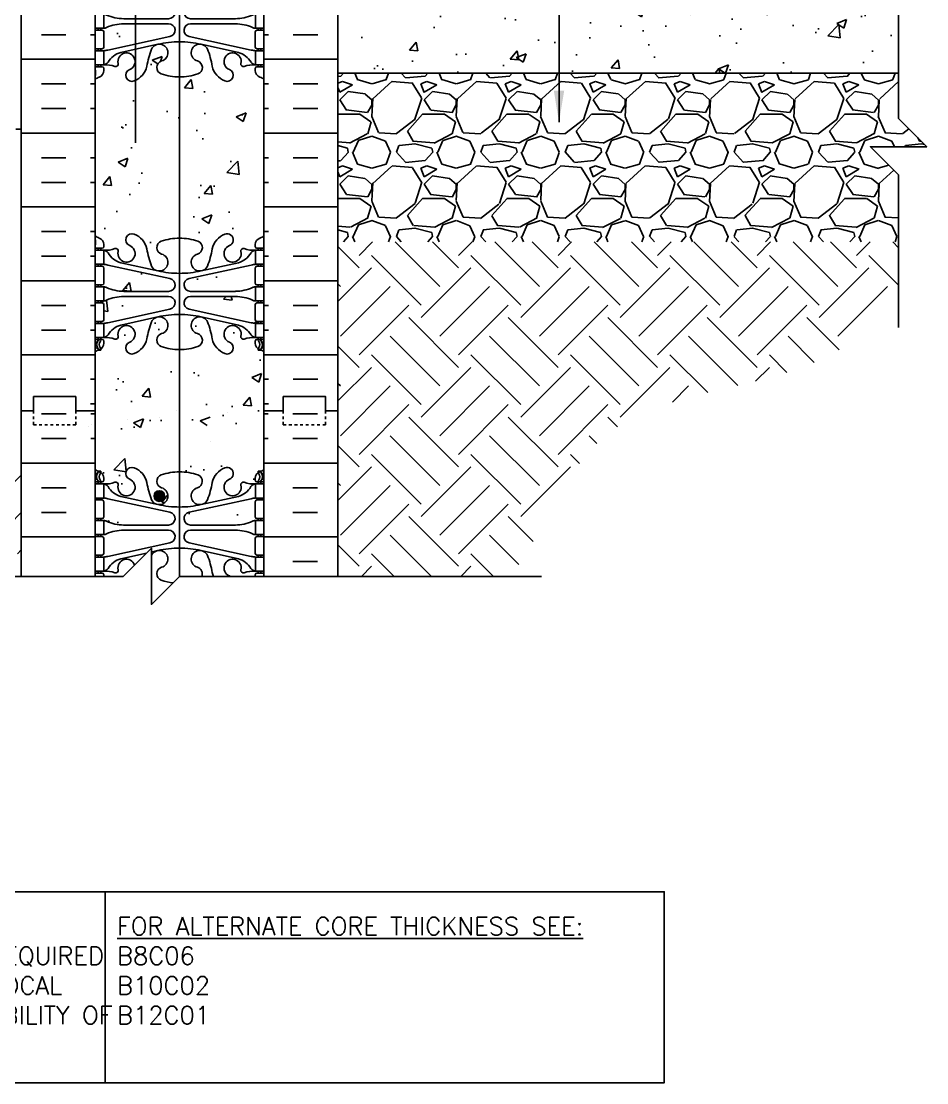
# Model space of a CAD drawing. Header units: inches. Extents: x 103.6 to 155.7, y 105 to 174.9.
# Drawn here: x 123.55 to 155.73, y 105.02 to 142.76 of the extents above; entities that cross this region are included whole.
import ezdxf

# ---------------------------------------------------------------- set-up
doc = ezdxf.new("R2010")
doc.units = ezdxf.units.IN
doc.header["$LTSCALE"] = 0.5
doc.header["$MEASUREMENT"] = 0
doc.linetypes.add('DASHED2', pattern=[0.375, 0.25, -0.125])
for name, color, linetype in [('HATCH', 12, 'Continuous'), ('line25', 2, 'Continuous'), ('LINE3', 3, 'Continuous'), ('LINE50', 5, 'Continuous'), ('LINE9', 9, 'Continuous'), ('TBK_LINE65', 3, 'Continuous'), ('TEXT', 4, 'Continuous'), ('Web_Edge', 9, 'Continuous')]:
    doc.layers.add(name, color=color, linetype=linetype)
doc.styles.add('DIM', font='romans.shx', dxfattribs={"width": 0.7})
doc.styles.get("Standard").update_dxf_attribs({"font": 'romans.shx', "height": 0.75})
doc.dimstyles.new('ext_12', dxfattribs={"dimscale": 12, "dimtxt": 0.09375, "dimasz": 0.09375, "dimexe": 0.09375, "dimexo": 0.0625, "dimgap": 0.0625, "dimtad": 1, "dimdec": 1, "dimzin": 3, "dimdsep": 46, "dimlunit": 4, "dimtxsty": 'DIM', "dimcen": 0.09, "dimdle": 0.09375, "dimclrt": 4, "dimadec": 0, "dimazin": 0, "dimtfac": 1, "dimtdec": 1, "dimtmove": 2, "dimatfit": 3, "dimfxl": 0, "dimfrac": 2, "dimtolj": 1, "dimtzin": 0, "dimarcsym": 0})

# ---------------------------------------------------------------- blocks, each defined once
blk = doc.blocks.new('6 web')
at = {"layer": 'Web_Edge'}
for p, q in [((-2.89, 6.845), (-2.8, 6.845)), ((-2.8, 6.845), (-2.8, 6.803)), ((2.89, 6.845), (2.8, 6.845)), ((2.8, 6.845), (2.8, 6.803)), ((-3, 6.566), (-2.958, 6.566)), ((-3, 6.466), (-2.752, 6.466)), ((-2.89, 6.466), (-2.89, 6.396)), ((-2.8, 6.466), (-2.8, 6.396)), ((-2.69, 6.596), (-2.69, 6.529)), ((2.69, 6.596), (2.69, 6.529)), ((3, 6.466), (2.752, 6.466)), ((2.8, 6.466), (2.8, 6.396)), ((2.89, 6.466), (2.89, 6.396)), ((3, 6.566), (2.958, 6.566)), ((-3, 5.826), (-2.752, 5.826)), ((-2.89, 5.896), (-2.89, 5.826)), ((-2.8, 5.896), (-2.8, 5.826)), ((-2.69, 5.764), (-2.69, 5.229)), ((-2.551, 5.872), (-0.34, 5.391)), ((-2.09, 5.955), (-0.768, 5.665)), ((2.551, 5.872), (0.34, 5.391)), ((2.09, 5.955), (0.768, 5.665)), ((2.69, 5.764), (2.69, 5.229)), ((3, 5.826), (2.752, 5.826)), ((2.8, 5.896), (2.8, 5.826)), ((2.89, 5.896), (2.89, 5.826)), ((-3, 5.166), (-2.752, 5.166)), ((-2.89, 5.166), (-2.89, 5.096)), ((-2.8, 5.166), (-2.8, 5.096)), ((-1.985, 4.936), (-0.389, 4.936)), ((1.985, 4.936), (0.389, 4.936)), ((3, 5.166), (2.752, 5.166)), ((2.8, 5.166), (2.8, 5.096)), ((2.89, 5.166), (2.89, 5.096)), ((-2.89, 4.596), (-2.89, 4.526)), ((-2.8, 4.596), (-2.8, 4.526)), ((-1.985, 4.756), (-0.389, 4.756)), ((1.985, 4.756), (0.389, 4.756)), ((2.8, 4.596), (2.8, 4.526)), ((2.89, 4.596), (2.89, 4.526)), ((-3, 4.526), (-2.752, 4.526)), ((-2.69, 4.464), (-2.69, 3.929)), ((-2.551, 3.82), (-0.34, 4.302)), ((2.551, 3.82), (0.34, 4.302)), ((2.69, 4.464), (2.69, 3.929)), ((3, 4.526), (2.752, 4.526)), ((-3, 3.866), (-2.752, 3.866)), ((-2.89, 3.866), (-2.89, 3.796)), ((-2.8, 3.866), (-2.8, 3.796)), ((-2.09, 3.737), (-0.768, 4.028)), ((2.09, 3.737), (0.768, 4.028)), ((3, 3.866), (2.752, 3.866)), ((2.8, 3.866), (2.8, 3.796)), ((2.89, 3.866), (2.89, 3.796)), ((-3, 3.226), (-2.752, 3.226)), ((-2.99, 3.106), (-2.99, 2.92)), ((-2.89, 3.296), (-2.89, 3.226)), ((-2.8, 3.296), (-2.8, 3.226)), ((-2.69, 3.096), (-2.69, 3.164)), ((2.69, 3.096), (2.69, 3.164)), ((3, 3.226), (2.752, 3.226)), ((2.8, 3.296), (2.8, 3.226)), ((2.89, 3.296), (2.89, 3.226)), ((2.99, 3.106), (2.99, 2.92)), ((-2.99, -3.106), (-2.99, -2.92)), ((2.99, -3.106), (2.99, -2.92)), ((-3, -3.226), (-2.752, -3.226)), ((-2.89, -3.296), (-2.89, -3.226)), ((-2.8, -3.296), (-2.8, -3.226)), ((-2.69, -3.096), (-2.69, -3.164)), ((2.69, -3.096), (2.69, -3.164)), ((3, -3.226), (2.752, -3.226)), ((2.8, -3.296), (2.8, -3.226)), ((2.89, -3.296), (2.89, -3.226)), ((-2.09, -3.737), (-0.768, -4.028)), ((2.09, -3.737), (0.768, -4.028)), ((-3, -3.866), (-2.752, -3.866)), ((-2.89, -3.866), (-2.89, -3.796)), ((-2.8, -3.866), (-2.8, -3.796)), ((-2.69, -4.464), (-2.69, -3.929)), ((-2.551, -3.82), (-0.34, -4.302)), ((2.551, -3.82), (0.34, -4.302)), ((2.69, -4.464), (2.69, -3.929)), ((3, -3.866), (2.752, -3.866)), ((2.8, -3.866), (2.8, -3.796)), ((2.89, -3.866), (2.89, -3.796)), ((-3, -4.526), (-2.752, -4.526)), ((-2.89, -4.596), (-2.89, -4.526)), ((-2.8, -4.596), (-2.8, -4.526)), ((3, -4.526), (2.752, -4.526)), ((2.8, -4.596), (2.8, -4.526)), ((2.89, -4.596), (2.89, -4.526)), ((-1.985, -4.756), (-0.389, -4.756)), ((1.985, -4.756), (0.389, -4.756)), ((-3, -5.166), (-2.752, -5.166)), ((-2.89, -5.166), (-2.89, -5.096)), ((-2.8, -5.166), (-2.8, -5.096)), ((-2.69, -5.764), (-2.69, -5.229)), ((-1.985, -4.936), (-0.389, -4.936)), ((1.985, -4.936), (0.389, -4.936)), ((2.69, -5.764), (2.69, -5.229)), ((3, -5.166), (2.752, -5.166)), ((2.8, -5.166), (2.8, -5.096)), ((2.89, -5.166), (2.89, -5.096)), ((-2.551, -5.872), (-0.34, -5.391)), ((2.551, -5.872), (0.34, -5.391)), ((-3, -5.826), (-2.752, -5.826)), ((-2.89, -5.896), (-2.89, -5.826)), ((-2.8, -5.896), (-2.8, -5.826)), ((-2.09, -5.955), (-0.768, -5.665)), ((2.09, -5.955), (0.768, -5.665)), ((3, -5.826), (2.752, -5.826)), ((2.8, -5.896), (2.8, -5.826)), ((2.89, -5.896), (2.89, -5.826)), ((-2.89, -6.466), (-2.89, -6.396)), ((-2.8, -6.466), (-2.8, -6.396)), ((2.8, -6.466), (2.8, -6.396)), ((2.89, -6.466), (2.89, -6.396)), ((-3, -6.466), (-2.752, -6.466)), ((-3, -6.566), (-2.958, -6.566)), ((-2.69, -6.596), (-2.69, -6.529)), ((2.69, -6.596), (2.69, -6.529)), ((3, -6.466), (2.752, -6.466)), ((3, -6.566), (2.958, -6.566)), ((-2.89, -6.845), (-2.8, -6.845)), ((-2.8, -6.845), (-2.8, -6.803)), ((2.8, -6.845), (2.8, -6.803)), ((2.89, -6.845), (2.8, -6.845))]:
    blk.add_line(p, q, dxfattribs=at)
for points in [[(-2.995, 5.896), (-2.695, 5.896), (-2.695, 6.396), (-2.995, 6.396)], [(2.995, 5.896), (2.695, 5.896), (2.695, 6.396), (2.995, 6.396)], [(-2.995, 4.596), (-2.695, 4.596), (-2.695, 5.096), (-2.995, 5.096)], [(2.995, 4.596), (2.695, 4.596), (2.695, 5.096), (2.995, 5.096)], [(-2.995, 3.296), (-2.695, 3.296), (-2.695, 3.796), (-2.995, 3.796)], [(2.995, 3.296), (2.695, 3.296), (2.695, 3.796), (2.995, 3.796)], [(-2.995, -3.296), (-2.695, -3.296), (-2.695, -3.796), (-2.995, -3.796)], [(2.995, -3.296), (2.695, -3.296), (2.695, -3.796), (2.995, -3.796)], [(-2.995, -4.596), (-2.695, -4.596), (-2.695, -5.096), (-2.995, -5.096)], [(2.995, -4.596), (2.695, -4.596), (2.695, -5.096), (2.995, -5.096)], [(-2.995, -5.896), (-2.695, -5.896), (-2.695, -6.396), (-2.995, -6.396)], [(2.995, -5.896), (2.695, -5.896), (2.695, -6.396), (2.995, -6.396)]]:
    blk.add_lwpolyline(points, close=True, dxfattribs=at)
for centre, radius, start, end in [((-2.69, 7.303), 0.5, 231.6833, 250.5288), ((-2.696, 6.651), 0.25, 140.1145, 222.4609), ((-2.854, 6.782), 0.045, 319.1879, 141.448), ((-2.94, 6.596), 0.25, 0, 70.5288), ((-1.69, 6.766), 0.22, 68.1963, 248.1963), ((-1.885, 6.278), 0.745, 13.2652, 68.1963), ((0, 4.825), 2, 90, 108.923), ((0, 4.825), 2, 71.077, 90), ((1.885, 6.278), 0.745, 111.8037, 166.7348), ((1.69, 6.766), 0.22, 291.8037, 111.8037), ((2.94, 6.596), 0.25, 109.4712, 180), ((2.854, 6.782), 0.045, 38.552, 220.8121), ((2.69, 7.303), 0.5, 289.4712, 308.3167), ((2.696, 6.651), 0.25, 317.5391, 39.8855), ((-2.69, 7.303), 0.6, 238.8907, 245.0748), ((-2.958, 6.586), 0.02, 270, 14.1541), ((-2.951, 6.741), 0.02, 340.7916, 65.0748), ((-2.848, 6.512), 0.045, 222.4609, 42.4609), ((-2.696, 6.651), 0.16, 140.0001, 222.4609), ((-2.752, 6.529), 0.0625, 270, 0), ((-2.639, 7.395), 1, 266.7879, 289.9067), ((-2.269, 6.369), 0.09, 346.6795, 108.8651), ((-1.885, 6.278), 0.305, 166.6795, 68.1963), ((1.803, 6.92), 3, 189.0273, 201.1984), ((-0.571, 6.49), 0.24, 108.923, 254.2747), ((0.571, 6.49), 0.24, 285.7253, 71.077), ((-1.803, 6.92), 3, 338.8016, 350.9727), ((1.885, 6.278), 0.305, 111.8037, 13.3205), ((2.269, 6.369), 0.09, 71.1349, 193.3205), ((2.639, 7.395), 1, 250.0933, 273.2121), ((2.752, 6.529), 0.0625, 180, 270), ((2.848, 6.512), 0.045, 137.5391, 317.5391), ((2.696, 6.651), 0.16, 317.5391, 39.9999), ((2.951, 6.741), 0.02, 114.9252, 199.2084), ((2.958, 6.586), 0.02, 165.8459, 270), ((2.69, 7.303), 0.6, 294.9252, 301.1093), ((-2.738, 6.15), 0.25, 37.2777, 80.0823), ((-1.891, 6.678), 0.75, 210.155, 254.5838), ((-0.718, 5.966), 0.305, 205.3782, 74.2747), ((0.718, 5.966), 0.305, 105.7253, 334.6218), ((1.891, 6.678), 0.75, 285.4162, 329.845), ((2.738, 6.15), 0.25, 99.9177, 142.7223), ((-2.752, 5.764), 0.0625, 0, 90), ((-2.786, 4.9), 1, 76.4291, 84.7991), ((0, 8.932), 3.356, 256.7692, 270), ((0, 8.932), 3.356, 270, 283.2308), ((2.786, 4.9), 1, 95.2009, 103.5709), ((2.752, 5.764), 0.0625, 90, 180), ((-0.389, 5.166), 0.23, 270, 77.6055), ((0.389, 5.166), 0.23, 102.3945, 270), ((-2.752, 5.229), 0.0625, 270, 0), ((-2.699, 4.877), 0.219, 60.4937, 88.92), ((-1.955, 6.536), 1.6, 246.5673, 268.9203), ((1.955, 6.536), 1.6, 271.0797, 293.4327), ((2.699, 4.877), 0.219, 91.08, 119.5063), ((2.752, 5.229), 0.0625, 180, 270), ((-2.699, 4.815), 0.219, 271.08, 299.5063), ((-2.699, 4.815), 0.219, 271.08, 299.5063), ((-1.955, 3.156), 1.6, 91.0797, 113.4327), ((-1.955, 3.156), 1.6, 91.0797, 113.4327), ((-0.389, 4.526), 0.23, 282.3945, 90), ((0.389, 4.526), 0.23, 90, 257.6055), ((1.955, 3.156), 1.6, 66.5673, 88.9203), ((1.955, 3.156), 1.6, 66.5673, 88.9203), ((2.699, 4.815), 0.219, 240.4937, 268.92), ((2.699, 4.815), 0.219, 240.4937, 268.92), ((-2.752, 4.464), 0.0625, 0, 90), ((2.752, 4.464), 0.0625, 90, 180), ((-2.752, 3.929), 0.0625, 270, 0), ((-2.786, 4.792), 1, 275.2009, 283.5709), ((1.803, 2.773), 3, 158.8016, 170.9727), ((-0.718, 3.727), 0.305, 285.7253, 154.6218), ((0, 0.761), 3.356, 90, 103.2308), ((0, 0.761), 3.356, 76.7692, 90), ((0.718, 3.727), 0.305, 25.3782, 254.2747), ((-1.803, 2.773), 3, 9.0273, 21.1984), ((2.786, 4.792), 1, 256.4291, 264.7991), ((2.752, 3.929), 0.0625, 180, 270), ((-1.891, 3.014), 0.75, 105.4162, 149.845), ((-1.885, 3.414), 0.305, 291.8037, 193.3205), ((-0.571, 3.202), 0.24, 105.7253, 251.077), ((0.571, 3.202), 0.24, 288.923, 74.2747), ((1.885, 3.414), 0.305, 346.6795, 248.1963), ((1.891, 3.014), 0.75, 30.155, 74.5838), ((-3.01, 3.106), 0.02, 0, 60.012), ((-2.94, 3.096), 0.25, 289.4712, 360), ((-2.752, 3.164), 0.0625, 360, 90), ((-2.738, 3.542), 0.25, 279.9177, 322.7223), ((-2.639, 2.298), 1, 70.0933, 93.2121), ((-2.269, 3.323), 0.09, 251.1349, 13.3205), ((-1.69, 2.927), 0.22, 111.8037, 291.8037), ((-1.885, 3.414), 0.745, 291.8037, 346.7348), ((1.885, 3.414), 0.745, 193.2652, 248.1963), ((1.69, 2.927), 0.22, 248.1963, 68.1963), ((2.269, 3.323), 0.09, 166.6795, 288.8651), ((2.639, 2.298), 1, 86.7879, 109.9067), ((2.738, 3.542), 0.25, 217.2777, 260.0823), ((2.752, 3.164), 0.0625, 90, 180), ((2.94, 3.096), 0.25, 180, 250.5288), ((3.01, 3.106), 0.02, 119.988, 180), ((-3.01, 2.92), 0.02, 301.073, 0), ((-2.69, 2.389), 0.6, 121.073, 121.1093), ((-2.69, 2.389), 0.5, 109.4712, 128.3167), ((0, 4.867), 2, 251.077, 270), ((0, 4.867), 2, 270, 288.923), ((2.69, 2.389), 0.5, 51.6833, 70.5288), ((3.01, 2.92), 0.02, 180, 238.927), ((2.69, 2.389), 0.6, 58.8907, 58.927), ((-2.69, -2.389), 0.5, 231.6833, 250.5288), ((-2.69, -2.389), 0.6, 238.8907, 238.927), ((-3.01, -2.92), 0.02, 360, 58.927), ((-2.94, -3.096), 0.25, 0, 70.5288), ((-1.69, -2.927), 0.22, 68.1963, 248.1963), ((-1.885, -3.414), 0.745, 13.2652, 68.1963), ((-0.571, -3.202), 0.24, 108.923, 254.2747), ((0, -4.867), 2, 90, 108.923), ((0, -4.867), 2, 71.077, 90), ((0.571, -3.202), 0.24, 285.7253, 71.077), ((1.885, -3.414), 0.745, 111.8037, 166.7348), ((1.69, -2.927), 0.22, 291.8037, 111.8037), ((2.94, -3.096), 0.25, 109.4712, 180), ((2.69, -2.389), 0.5, 289.4712, 308.3167), ((3.01, -2.92), 0.02, 121.073, 180), ((2.69, -2.389), 0.6, 301.073, 301.1093), ((-3.01, -3.106), 0.02, 299.988, 360), ((-2.752, -3.164), 0.0625, 270, 0), ((-2.639, -2.298), 1, 266.7879, 289.9067), ((-2.738, -3.542), 0.25, 37.2777, 80.0823), ((-1.891, -3.014), 0.75, 210.155, 254.5838), ((-2.269, -3.323), 0.09, 346.6795, 108.8651), ((-1.885, -3.414), 0.305, 166.6795, 68.1963), ((1.803, -2.773), 3, 189.0273, 201.1984), ((-1.803, -2.773), 3, 338.8016, 350.9727), ((1.885, -3.414), 0.305, 111.8037, 13.3205), ((1.891, -3.014), 0.75, 285.4162, 329.845), ((2.269, -3.323), 0.09, 71.1349, 193.3205), ((2.639, -2.298), 1, 250.0933, 273.2121), ((2.738, -3.542), 0.25, 99.9177, 142.7223), ((2.752, -3.164), 0.0625, 180, 270), ((3.01, -3.106), 0.02, 180, 240.012), ((-0.718, -3.727), 0.305, 205.3782, 74.2747), ((0.718, -3.727), 0.305, 105.7253, 334.6218), ((-2.752, -3.929), 0.0625, 0, 90), ((-2.786, -4.792), 1, 76.4291, 84.7991), ((0, -0.761), 3.356, 256.7692, 270), ((0, -0.761), 3.356, 270, 283.2308), ((2.786, -4.792), 1, 95.2009, 103.5709), ((2.752, -3.929), 0.0625, 90, 180), ((-2.752, -4.464), 0.0625, 270, 0), ((-0.389, -4.526), 0.23, 270, 77.6055), ((0.389, -4.526), 0.23, 102.3945, 270), ((2.752, -4.464), 0.0625, 180, 270), ((-2.699, -4.815), 0.219, 60.4937, 88.92), ((-2.699, -4.815), 0.219, 60.4937, 88.92), ((-1.955, -3.156), 1.6, 246.5673, 268.9203), ((-1.955, -3.156), 1.6, 246.5673, 268.9203), ((1.955, -3.156), 1.6, 271.0797, 293.4327), ((1.955, -3.156), 1.6, 271.0797, 293.4327), ((2.699, -4.815), 0.219, 91.08, 119.5063), ((2.699, -4.815), 0.219, 91.08, 119.5063), ((-2.752, -5.229), 0.0625, 0, 90), ((-2.699, -4.877), 0.219, 271.08, 299.5063), ((-1.955, -6.536), 1.6, 91.0797, 113.4327), ((-0.389, -5.166), 0.23, 282.3945, 90), ((0.389, -5.166), 0.23, 90, 257.6055), ((1.955, -6.536), 1.6, 66.5673, 88.9203), ((2.699, -4.877), 0.219, 240.4937, 268.92), ((2.752, -5.229), 0.0625, 90, 180), ((-0.718, -5.966), 0.305, 285.7253, 154.6218), ((0, -8.932), 3.356, 90, 103.2308), ((0, -8.932), 3.356, 76.7692, 90), ((0.718, -5.966), 0.305, 25.3782, 254.2747), ((-2.752, -5.764), 0.0625, 270, 0), ((-2.786, -4.9), 1, 275.2009, 283.5709), ((-1.891, -6.678), 0.75, 105.4162, 149.845), ((-1.885, -6.278), 0.305, 291.8037, 193.3205), ((1.803, -6.92), 3, 158.8016, 170.9727), ((-1.803, -6.92), 3, 9.0273, 21.1984), ((1.885, -6.278), 0.305, 346.6795, 248.1963), ((1.891, -6.678), 0.75, 30.155, 74.5838), ((2.786, -4.9), 1, 256.4291, 264.7991), ((2.752, -5.764), 0.0625, 180, 270), ((-2.738, -6.15), 0.25, 279.9177, 322.7223), ((-2.639, -7.395), 1, 70.0933, 93.2121), ((-2.269, -6.369), 0.09, 251.1349, 13.3205), ((-0.571, -6.49), 0.24, 105.7253, 251.077), ((0.571, -6.49), 0.24, 288.923, 74.2747), ((2.269, -6.369), 0.09, 166.6795, 288.8651), ((2.639, -7.395), 1, 86.7879, 109.9067), ((2.738, -6.15), 0.25, 217.2777, 260.0823), ((-2.69, -7.303), 0.6, 114.9252, 121.1093), ((-2.958, -6.586), 0.02, 345.8459, 90), ((-2.696, -6.651), 0.25, 137.5391, 219.8855), ((-2.951, -6.741), 0.02, 294.9252, 19.2084), ((-2.854, -6.782), 0.045, 218.552, 40.8121), ((-2.848, -6.512), 0.045, 317.5391, 137.5391), ((-2.94, -6.596), 0.25, 289.4712, 360), ((-2.696, -6.651), 0.16, 137.5391, 219.9999), ((-2.752, -6.529), 0.0625, 360, 90), ((-1.69, -6.766), 0.22, 111.8037, 291.8037), ((-1.885, -6.278), 0.745, 291.8037, 346.7348), ((0, -4.825), 2, 251.077, 270), ((0, -4.825), 2, 270, 288.923), ((1.885, -6.278), 0.745, 193.2652, 248.1963), ((1.69, -6.766), 0.22, 248.1963, 68.1963), ((2.752, -6.529), 0.0625, 90, 180), ((2.94, -6.596), 0.25, 180, 250.5288), ((2.848, -6.512), 0.045, 42.4609, 222.4609), ((2.854, -6.782), 0.045, 139.1879, 321.448), ((2.696, -6.651), 0.16, 320.0001, 42.4609), ((2.696, -6.651), 0.25, 320.1145, 42.4609), ((2.951, -6.741), 0.02, 160.7916, 245.0748), ((2.958, -6.586), 0.02, 90, 194.1541), ((2.69, -7.303), 0.6, 58.8907, 65.0748), ((-2.69, -7.303), 0.5, 109.4712, 128.3167), ((2.69, -7.303), 0.5, 51.6833, 70.5288)]:
    blk.add_arc(centre, radius, start, end, dxfattribs=at)

msp = doc.modelspace()

# ---------------------------------------------------------------- hatches: boundary and pattern name
at = {"layer": 'HATCH'}
h = msp.add_hatch(dxfattribs=at)
h.set_pattern_fill('INSUL', color=256, scale=7, style=0)
h.set_pattern_definition([(0, (-2799.984, -268.0952), (0, 2.625), []), (0, (-2799.984, -267.2202), (0, 2.625), [0.875, -0.875]), (0, (-2799.984, -266.3452), (0, 2.625), [0.875, -0.875])])
h.paths.add_polyline_path([(123.553, 128.914), (123.99, 128.914), (123.99, 129.414), (125.49, 129.414), (125.49, 128.914), (126.178, 128.914), (126.178, 146.914), (125.49, 146.914), (125.49, 147.414), (123.99, 147.414), (123.99, 146.914), (123.553, 146.914)])
h = msp.add_hatch(dxfattribs=at)
h.set_pattern_fill('INSUL', color=256, scale=7, style=0)
h.set_pattern_definition([(180, (3058.3391, -268.0952), (0, 2.625), []), (180, (3058.3391, -267.2202), (0, 2.625), [0.875, -0.875]), (180, (3058.3391, -266.3452), (0, 2.625), [0.875, -0.875])])
h.paths.add_polyline_path([(134.803, 128.914), (134.365, 128.914), (134.365, 129.414), (132.865, 129.414), (132.865, 128.914), (132.178, 128.914), (132.178, 146.914), (132.865, 146.914), (132.865, 147.414), (134.365, 147.414), (134.365, 146.914), (134.803, 146.914)])
h = msp.add_hatch(dxfattribs=at)
h.set_pattern_fill('AR-CONC', color=256, scale=0.5, style=0)
h.set_pattern_definition([(50, (-20.0063, 0.0837), (3.5863, -0.31376), [0.375, -4.125]), (355, (-20.0063, 0.0837), (-0.693757, 3.76096), [0.3, -3.3]), (100.4514, (-19.7074, 0.0575), (2.892547, 3.4472), [0.3187, -3.50571]), (46.1842, (-20.0063, 1.0837), (5.336205, -0.827595), [0.5625, -6.1875]), (96.6356, (-19.5616, 1.0147), (4.67331, 4.87059), [0.47805, -5.25856]), (351.1842, (-20.0063, 1.0837), (4.67331, 4.87059), [0.45, -4.95]), (21, (-19.5063, 0.8337), (2.984535, -2.013094), [0.375, -4.125]), (326, (-19.5063, 0.8337), (1.216577, 3.62575), [0.3, -3.3]), (71.4514, (-19.2576, 0.666), (4.201113, 1.61265), [0.3187, -3.50571]), (37.5, (-20.0063, 0.0837), (0.060799, 1.664469), [0, -3.26, 0, -3.35, 0, -3.3125]), (7.5, (-20.0063, 0.0837), (1.315348, 1.972059), [0, -1.91, 0, -3.185, 0, -1.2625]), (327.5, (-21.1213, 0.0837), (2.669112, -0.112774), [0, -1.25, 0, -3.9, 0, -5.175]), (317.5, (-21.6213, 0.0837), (2.91593, 0.500525), [0, -1.625, 0, -2.59, 0, -3.675])])
h.paths.add_polyline_path([(154.731, 140.914), (154.731, 144.914), (134.803, 144.914), (134.803, 140.914)])
h = msp.add_hatch(dxfattribs=at)
h.set_pattern_fill('AR-CONC', color=256, scale=0.5, style=0)
h.paths.add_polyline_path([(128.788, 142.67), (127.192, 142.67, 0.097844), (126.586, 142.539, -0.124673), (126.483, 142.51), (126.378, 142.51), (126.378, 142.44), (126.425, 142.44, -0.414214), (126.488, 142.378), (126.488, 141.843, -0.414214), (126.425, 141.78), (126.378, 141.78), (126.378, 141.71), (126.483, 141.71, 0.036537), (126.627, 141.734), (128.838, 142.216, 0.897292)])
h = msp.add_hatch(dxfattribs=at)
h.set_pattern_fill('AR-CONC', color=256, scale=0.5, style=0)
h.paths.add_polyline_path([(130.479, 140.865, -0.110434), (130.337, 141.158, 0.053157), (130.172, 141.772, 0.223253), (129.971, 141.936), (129.952, 141.941, 0.955472), (129.813, 141.347, -0.735593), (129.826, 140.889, -0.082755), (129.178, 140.781, -0.082755), (128.529, 140.889, -0.735593), (128.542, 141.347, 0.955472), (128.403, 141.941), (128.384, 141.936, 0.223253), (128.184, 141.772, 0.053157), (128.018, 141.158, -0.24438), (127.569, 140.637, -1), (127.406, 141.045, 2.182095), (126.996, 141.258, -0.601435), (126.876, 141.153, 0.10046), (126.483, 141.21), (126.378, 141.21), (126.378, 141.14), (126.425, 141.14, -0.414214), (126.488, 141.078), (126.488, 141.01, -0.317837), (126.321, 140.775, 0.082415), (126.178, 140.696), (126.178, 135.133, 0.082415), (126.321, 135.054, -0.317837), (126.488, 134.818), (126.488, 134.751, -0.414214), (126.425, 134.688), (126.378, 134.688), (126.378, 134.618), (126.483, 134.618, 0.10046), (126.876, 134.675, -0.601435), (126.996, 134.57, 2.182095), (127.406, 134.783, -1), (127.569, 135.192, -0.24438), (128.018, 134.671, 0.053157), (128.184, 134.057, 0.223253), (128.384, 133.892), (128.403, 133.888, 0.955472), (128.542, 134.481, -0.735593), (128.529, 134.939, -0.082755), (129.178, 135.047, -0.082755), (129.826, 134.939, -0.735593), (129.813, 134.481, 0.955472), (129.952, 133.888), (129.971, 133.892, 0.223253), (130.172, 134.057, 0.053157), (130.337, 134.671, -0.110434), (130.479, 134.964)])
h = msp.add_hatch(dxfattribs=at)
h.set_pattern_fill('AR-CONC', color=256, scale=0.5, style=0)
h.paths.add_polyline_path([(132.178, 140.696, 0.082415), (132.034, 140.775, -0.317837), (131.868, 141.01), (131.868, 141.078, -0.414214), (131.93, 141.14), (131.978, 141.14), (131.978, 141.21), (131.873, 141.21, 0.10046), (131.479, 141.153, -0.601435), (131.359, 141.258, 2.182095), (130.949, 141.045, -1), (130.786, 140.637, -0.130426), (130.479, 140.865), (130.479, 134.964, -0.130426), (130.786, 135.192, -1), (130.949, 134.783, 2.182095), (131.359, 134.57, -0.601435), (131.479, 134.675, 0.10046), (131.873, 134.618), (131.978, 134.618), (131.978, 134.688), (131.93, 134.688, -0.414214), (131.868, 134.751), (131.868, 134.818, -0.317837), (132.034, 135.054, 0.082415), (132.178, 135.133)])
h = msp.add_hatch(dxfattribs=at)
h.set_pattern_fill('GRAVEL', color=256, scale=3, style=0)
h.set_pattern_definition([(228.0128, (-17.8463, 3.08368), (-23.9999947, -27.00000402), [0.403608, -39.957264]), (184.9697, (-18.11629, 2.78368), (36.000003155, 2.99997392), [0.692604, -68.567775]), (132.5104, (-18.80629, 2.72368), (29.99997216, -33.00002602), [0.488364, -48.348096]), (267.2737, (-19.97629, 1.97368), (2.99998805, 60.000000885), [0.630714, -62.440674]), (292.8337, (-20.00629, 1.34368), (-15.00002972, 35.99998924), [0.618465, -61.22812]), (357.2737, (-19.76629, 0.77368), (-60.000000885, 2.99998805), [0.630714, -62.440674]), (37.6942, (-19.13629, 0.74368), (-39.000022037, -29.999971215), [0.834087, -82.574547]), (72.2553, (-18.47629, 1.25368), (21.00003229, 65.999988694), [0.787464, -77.958963]), (121.4296, (-18.23629, 2.00368), (-24.0000247, 38.99998511), [0.63285, -62.65222]), (175.2364, (-18.5663, 2.54368), (33.00000284, -2.9999746), [0.722496, -35.40229]), (222.3974, (-19.28629, 2.60368), (-36.000022053, -32.999976246), [0.934344, -92.500125]), (138.8141, (-17.0063, 1.94368), (-21.00000884, 17.99999194), [0.318903, -31.571532]), (171.4692, (-17.24629, 2.15368), (38.99999485, -6.00002373), [0.60671, -60.064533]), (225, (-17.8463, 2.2437), (-3e-16, -3), [0.424263, -3.818376]), (203.1986, (-18.0563, 2.60368), (14.9999992, 6.000004), [0.228474, -22.618845]), (291.8014, (-18.2663, 2.5137), (-2.9999997, 9.0000008), [0.32311, -15.832386]), (30.9638, (-18.1463, 2.2137), (8.9999941, 6.0000075), [0.524787, -16.96807]), (161.5651, (-17.6963, 2.4837), (6.0000013, -2.9999952), [0.379473, -9.10736]), (16.3895, (-20.00629, 2.51368), (30.0000066, 8.99997813), [0.5316, -52.628535]), (70.3462, (-19.4963, 2.66368), (-11.99998574, -33.0000064), [0.445983, -44.152224]), (293.1986, (-17.6963, 3.08368), (-6.000004, 14.9999992), [0.456945, -22.390374]), (343.6105, (-17.51629, 2.66368), (-30.0000066, 8.99997813), [0.5316, -52.628535]), (339.444, (-20.0063, 0.65368), (-15.00000553, 5.999988), [0.51264, -25.119372]), (294.7751, (-19.5263, 0.47368), (-14.99997657, 33.00001027), [0.429534, -42.52393]), (66.8014, (-17.6663, 0.08368), (6.000004, 14.9999992), [0.456945, -22.390374]), (17.354, (-17.48629, 0.50368), (-39.00000606, -11.9999835), [0.502893, -49.786272]), (69.444, (-19.1363, 0.08368), (-5.999988, -15.00000553), [0.25632, -25.375692]), (101.3099, (-17.8463, 0.0837), (-2.9999929, 12.0000023), [0.15297, -15.144087]), (165.9638, (-17.8763, 0.2337), (9.0000016, -2.9999942), [0.618465, -11.75085]), (186.009, (-18.47629, 0.38368), (29.99999925, 2.99999795), [0.57315, -56.74177]), (303.6901, (-18.1463, 1.9437), (-3.000004, 5.9999987), [0.432666, -10.383987]), (353.1572, (-17.90629, 1.58368), (50.999998096, -6.000023994), [0.755382, -74.78269]), (60.9454, (-17.1563, 1.49368), (-12.0000001, -21.00000115), [0.308868, -30.578022]), (90, (-17.0063, 1.7637), (-3, 3), [0.18, -2.82]), (120.2564, (-18.5363, 0.47368), (11.99998466, -21.00000737), [0.416772, -41.26056]), (48.0128, (-18.7463, 0.83368), (23.9999947, 27.00000402), [0.807216, -39.553656]), (0, (-18.2063, 1.4337), (3, 3), [0.78, -2.22]), (325.3048, (-17.42629, 1.43368), (-29.99998278, 21.00002583), [0.474342, -46.959822]), (254.0546, (-17.0363, 1.16368), (-2.9999997, -12.0000004), [0.436806, -21.403524]), (207.646, (-17.15629, 0.74368), (-56.99998742, -30.00002314), [0.711195, -70.408422]), (175.4261, (-17.78629, 0.41368), (-39.000001675, 2.999984403), [0.752397, -74.487222])])
h.paths.add_polyline_path([(154.731, 134.914), (154.731, 137.299), (153.731, 138.299), (155.731, 138.299), (154.731, 139.299), (154.731, 140.914), (134.803, 140.914), (134.803, 134.914)])
h = msp.add_hatch(dxfattribs=at)
h.set_pattern_fill('AR-CONC', color=256, scale=0.5, style=0)
h.paths.add_polyline_path([(126.627, 134.094, 0.036537), (126.483, 134.118), (126.378, 134.118), (126.378, 134.048), (126.425, 134.048, -0.414214), (126.488, 133.986), (126.488, 133.451, -0.414214), (126.425, 133.388), (126.378, 133.388), (126.378, 133.318), (126.474, 133.318, -0.134256), (126.586, 133.29, 0.097844), (127.192, 133.158), (128.788, 133.158, 0.897292), (128.838, 133.613)])
h = msp.add_hatch(dxfattribs=at)
h.set_pattern_fill('AR-CONC', color=256, scale=0.5, style=0)
h.paths.add_polyline_path([(131.868, 133.986, -0.414214), (131.93, 134.048), (131.978, 134.048), (131.978, 134.118), (131.873, 134.118, 0.036537), (131.729, 134.094), (130.479, 133.822), (130.479, 133.158), (131.163, 133.158, 0.097844), (131.769, 133.29, -0.134256), (131.881, 133.318), (131.978, 133.318), (131.978, 133.388), (131.93, 133.388, -0.414214), (131.868, 133.451)])
h = msp.add_hatch(dxfattribs=at)
h.set_pattern_fill('AR-CONC', color=256, scale=0.5, style=0)
h.paths.add_polyline_path([(130.479, 133.822), (129.517, 133.613, 0.897292), (129.567, 133.158), (130.479, 133.158)])
h = msp.add_hatch(dxfattribs=at)
h.set_pattern_fill('AR-CONC', color=256, scale=0.5, style=0)
h.paths.add_polyline_path([(128.788, 132.978), (127.192, 132.978, 0.097844), (126.586, 132.846, -0.134256), (126.474, 132.818), (126.378, 132.818), (126.378, 132.748), (126.425, 132.748, -0.414214), (126.488, 132.686), (126.488, 132.151, -0.414214), (126.425, 132.088), (126.378, 132.088), (126.378, 132.018), (126.483, 132.018, 0.036537), (126.627, 132.042), (128.838, 132.523, 0.897292)])
h = msp.add_hatch(dxfattribs=at)
h.set_pattern_fill('AR-CONC', color=256, scale=0.5, style=0)
h.paths.add_polyline_path([(131.93, 132.748), (131.978, 132.748), (131.978, 132.818), (131.881, 132.818, -0.134256), (131.769, 132.846, 0.097844), (131.163, 132.978), (130.479, 132.978), (130.479, 132.314), (131.729, 132.042, 0.036537), (131.873, 132.018), (131.978, 132.018), (131.978, 132.088), (131.93, 132.088, -0.414214), (131.868, 132.151), (131.868, 132.686, -0.414214)])
h = msp.add_hatch(dxfattribs=at)
h.set_pattern_fill('AR-CONC', color=256, scale=0.5, style=0)
h.paths.add_polyline_path([(130.479, 131.173, -0.110434), (130.337, 131.465, 0.053157), (130.172, 132.079, 0.223253), (129.971, 132.244), (129.952, 132.248, 0.955472), (129.813, 131.655, -0.735593), (129.826, 131.197, -0.082755), (129.178, 131.089, -0.082755), (128.529, 131.197, -0.735593), (128.542, 131.655, 0.955472), (128.403, 132.248), (128.384, 132.244, 0.223253), (128.184, 132.079, 0.053157), (128.018, 131.465, -0.24438), (127.569, 130.944, -1), (127.406, 131.353, 2.182095), (126.996, 131.566, -0.601435), (126.876, 131.461, 0.10046), (126.483, 131.518), (126.378, 131.518), (126.378, 131.448), (126.425, 131.448, -0.414214), (126.488, 131.386), (126.488, 131.318, -0.249069), (126.378, 131.111), (126.378, 131.069), (126.288, 131.069, 0.064398), (126.178, 131.003), (126.178, 128.914), (126.178, 126.825, 0.064398), (126.288, 126.759), (126.378, 126.759), (126.378, 126.718, -0.249069), (126.488, 126.51), (126.488, 126.443, -0.414214), (126.425, 126.38), (126.378, 126.38), (126.378, 126.31), (126.483, 126.31, 0.10046), (126.876, 126.368, -0.601435), (126.996, 126.263, 2.182095), (127.406, 126.476, -1), (127.569, 126.884, -0.24438), (128.018, 126.363, 0.053157), (128.184, 125.749, 0.223253), (128.384, 125.585), (128.403, 125.58, 0.955472), (128.542, 126.174, -0.735593), (128.529, 126.632, -0.082755), (129.178, 126.74, -0.082755), (129.826, 126.632, -0.735593), (129.813, 126.174, 0.955472), (129.952, 125.58), (129.971, 125.585, 0.223253), (130.172, 125.749, 0.053157), (130.337, 126.363, -0.110434), (130.479, 126.656)])
h = msp.add_hatch(dxfattribs=at)
h.set_pattern_fill('AR-CONC', color=256, scale=0.5, style=0)
h.paths.add_polyline_path([(132.178, 131.003, 0.064398), (132.068, 131.069), (131.978, 131.069), (131.978, 131.111, -0.249069), (131.868, 131.318), (131.868, 131.386, -0.414214), (131.93, 131.448), (131.978, 131.448), (131.978, 131.518), (131.873, 131.518, 0.10046), (131.479, 131.461, -0.601435), (131.359, 131.566, 2.182095), (130.949, 131.353, -1), (130.786, 130.944, -0.130426), (130.479, 131.173), (130.479, 126.656, -0.130426), (130.786, 126.884, -1), (130.949, 126.476, 2.182095), (131.359, 126.263, -0.601435), (131.479, 126.368, 0.10046), (131.873, 126.31), (131.978, 126.31), (131.978, 126.38), (131.93, 126.38, -0.414214), (131.868, 126.443), (131.868, 126.51, -0.249069), (131.978, 126.718), (131.978, 126.759), (132.068, 126.759, 0.064398), (132.178, 126.825), (132.178, 128.914)])
h.paths.add_polyline_path([(131.25, 126.192, -1), (130.875, 126.192, -1)], flags=16)
h = msp.add_hatch(dxfattribs=at)
h.set_pattern_fill('AR-CONC', color=256, scale=0.5, style=0)
h.paths.add_polyline_path([(126.627, 125.787, 0.036537), (126.483, 125.81), (126.378, 125.81), (126.378, 125.74), (126.425, 125.74, -0.414214), (126.488, 125.678), (126.488, 125.143, -0.414214), (126.425, 125.08), (126.378, 125.08), (126.378, 125.01), (126.474, 125.01, -0.134256), (126.586, 124.982, 0.097844), (127.192, 124.85), (128.788, 124.85, 0.897292), (128.838, 125.305)])
h = msp.add_hatch(dxfattribs=at)
h.set_pattern_fill('AR-CONC', color=256, scale=0.5, style=0)
h.paths.add_polyline_path([(131.868, 125.678, -0.414214), (131.93, 125.74), (131.978, 125.74), (131.978, 125.81), (131.873, 125.81, 0.036537), (131.729, 125.787), (130.479, 125.515), (130.479, 124.85), (131.163, 124.85, 0.097844), (131.769, 124.982, -0.134256), (131.881, 125.01), (131.978, 125.01), (131.978, 125.08), (131.93, 125.08, -0.414214), (131.868, 125.143)])
h = msp.add_hatch(dxfattribs=at)
h.set_pattern_fill('AR-CONC', color=256, scale=0.5, style=0)
h.paths.add_polyline_path([(130.479, 125.515), (129.517, 125.305, 0.897292), (129.567, 124.85), (130.479, 124.85)])
at = {"layer": 'LINE3'}
for points in [[(128.647, 125.88, 1), (128.272, 125.88, 1)], [(128.272, 125.88, 1), (128.647, 125.88, 1)]]:
    msp.add_hatch(color=256, dxfattribs=at).paths.add_polyline_path(points)

# ---------------------------------------------------------------- linework, layer by layer
at = {"layer": 'HATCH'}
for p, q in [((135.557, 133.992), (134.803, 134.747)), ((135.557, 134.434), (136.038, 134.914)), ((138.43, 133.329), (136.845, 134.914)), ((139.093, 133.992), (138.17, 134.914)), ((139.093, 134.434), (139.573, 134.914)), ((141.965, 133.329), (140.38, 134.914)), ((142.628, 133.992), (141.706, 134.914)), ((142.628, 134.434), (143.109, 134.914)), ((145.501, 133.329), (143.916, 134.914)), ((146.164, 133.992), (145.242, 134.914)), ((146.164, 134.434), (146.644, 134.914)), ((149.036, 133.329), (147.451, 134.914)), ((149.699, 133.992), (148.777, 134.914)), ((149.699, 134.434), (150.18, 134.914)), ((152.572, 133.329), (150.987, 134.914)), ((153.235, 133.992), (152.313, 134.914)), ((153.235, 134.434), (153.715, 134.914)), ((154.731, 134.705), (154.522, 134.914)), ((137.767, 132.666), (135.999, 134.434)), ((141.302, 132.666), (139.535, 134.434)), ((144.838, 132.666), (143.07, 134.434)), ((148.374, 132.666), (146.606, 134.434)), ((151.909, 132.666), (150.141, 134.434)), ((154.731, 133.379), (153.677, 134.434)), ((134.803, 132.795), (135.999, 133.992)), ((137.767, 132.224), (139.535, 133.992)), ((141.302, 132.224), (143.07, 133.992)), ((144.838, 132.224), (146.606, 133.992)), ((148.374, 132.224), (150.141, 133.992)), ((151.909, 132.224), (153.677, 133.992)), ((134.894, 133.329), (134.803, 133.421)), ((134.894, 131.561), (136.662, 133.329)), ((138.43, 131.561), (140.198, 133.329)), ((141.965, 131.561), (143.733, 133.329)), ((145.501, 131.561), (147.269, 133.329)), ((149.036, 131.561), (150.804, 133.329)), ((152.572, 131.561), (154.34, 133.329)), ((135.557, 130.898), (137.325, 132.666)), ((139.093, 130.898), (140.861, 132.666)), ((142.628, 130.898), (144.396, 132.666)), ((146.164, 130.898), (147.932, 132.666)), ((149.699, 130.898), (151.467, 132.666)), ((139.093, 130.456), (137.325, 132.224)), ((142.628, 130.456), (140.861, 132.224)), ((146.164, 130.456), (144.396, 132.224)), ((149.699, 130.456), (147.932, 132.224)), ((152.616, 131.076), (151.467, 132.224)), ((138.43, 129.794), (136.662, 131.561)), ((141.965, 129.794), (140.198, 131.561)), ((145.501, 129.794), (143.733, 131.561)), ((149.019, 129.811), (147.269, 131.561)), ((151.733, 130.632), (150.804, 131.561)), ((135.557, 130.456), (134.803, 131.211)), ((137.767, 129.131), (135.999, 130.898)), ((141.302, 129.131), (139.535, 130.898)), ((144.838, 129.131), (143.07, 130.898)), ((147.946, 129.558), (146.606, 130.898)), ((150.764, 130.275), (150.141, 130.898)), ((134.803, 129.26), (135.999, 130.456)), ((137.767, 128.689), (139.535, 130.456)), ((141.302, 128.689), (143.07, 130.456)), ((144.838, 128.689), (146.606, 130.456)), ((149.649, 129.964), (150.141, 130.456)), ((134.894, 129.794), (134.803, 129.885)), ((134.894, 128.026), (136.662, 129.794)), ((138.43, 128.026), (140.198, 129.794)), ((141.965, 128.026), (143.733, 129.794)), ((146.694, 129.219), (147.269, 129.794)), ((135.557, 127.363), (137.325, 129.131)), ((139.093, 127.363), (140.861, 129.131)), ((142.628, 127.363), (144.396, 129.131)), ((124.275, 128.801), (125.15, 128.801)), ((126.025, 128.801), (126.178, 128.801)), ((129.084, 128.914), (129.084, 128.914)), ((129.206, 128.834), (129.206, 128.834)), ((130.885, 128.855), (130.885, 128.855)), ((132.33, 128.801), (132.178, 128.801)), ((134.08, 128.801), (133.205, 128.801)), ((125.925, 128.367), (125.925, 128.367)), ((126.06, 128.42), (126.06, 128.42)), ((126.168, 128.413), (126.168, 128.413)), ((127.312, 128.584), (127.312, 128.584)), ((128.451, 128.687), (128.451, 128.687)), ((129.914, 128.552), (130.264, 128.686)), ((129.914, 128.552), (130.163, 128.384)), ((139.093, 126.921), (137.325, 128.689)), ((142.628, 126.921), (140.861, 128.689)), ((144.74, 128.344), (144.396, 128.689)), ((138.43, 126.258), (136.662, 128.026)), ((141.965, 126.258), (140.198, 128.026)), ((144.007, 127.752), (143.733, 128.026)), ((124.275, 127.926), (125.15, 127.926)), ((126.025, 127.926), (126.178, 127.926)), ((130.282, 127.816), (130.282, 127.816)), ((132.33, 127.926), (132.178, 127.926)), ((134.08, 127.926), (133.205, 127.926)), ((135.557, 126.921), (134.803, 127.676)), ((137.767, 125.595), (135.999, 127.363)), ((141.302, 125.595), (139.535, 127.363)), ((143.394, 127.039), (143.07, 127.363)), ((123.553, 127.051), (126.178, 127.051)), ((134.803, 127.051), (132.178, 127.051)), ((134.803, 125.724), (135.999, 126.921)), ((137.767, 125.153), (139.535, 126.921)), ((141.302, 125.153), (143.07, 126.921)), ((122.089, 125.153), (123.553, 126.617)), ((124.275, 126.176), (125.15, 126.176)), ((134.08, 126.176), (133.205, 126.176)), ((134.894, 126.258), (134.803, 126.35)), ((134.894, 124.49), (136.662, 126.258)), ((138.43, 124.49), (140.198, 126.258)), ((124.275, 125.301), (125.15, 125.301)), ((134.08, 125.301), (133.205, 125.301)), ((135.557, 123.827), (137.325, 125.595)), ((139.093, 123.827), (140.861, 125.595)), ((122.752, 124.49), (123.553, 125.291)), ((139.093, 123.385), (137.325, 125.153)), ((141.745, 124.269), (140.861, 125.153)), ((123.553, 124.426), (126.178, 124.426)), ((134.803, 124.426), (132.178, 124.426)), ((138.126, 123.026), (136.662, 124.49)), ((141.239, 123.449), (140.198, 124.49)), ((123.415, 123.827), (123.553, 123.965)), ((135.557, 123.385), (134.803, 124.14)), ((136.801, 123.026), (135.999, 123.827)), ((140.336, 123.026), (139.535, 123.827)), ((134.08, 123.551), (133.205, 123.551)), ((135.64, 123.026), (135.999, 123.385)), ((139.175, 123.026), (139.535, 123.385)), ((128.208, 122.029), (128.208, 122.029))]:
    msp.add_line(p, q, dxfattribs=at)
at = {"layer": 'line25'}
for p, q in [((126.178, 146.914), (126.178, 128.914)), ((132.178, 128.914), (132.178, 146.914)), ((126.178, 128.914), (126.178, 123.026)), ((132.178, 123.026), (132.178, 128.914))]:
    msp.add_line(p, q, dxfattribs=at)
at = {"layer": 'LINE3'}
msp.add_circle((128.459, 125.88), 0.188, dxfattribs=at)
msp.add_circle((128.459, 125.88), 0.188, dxfattribs=at)
at = {"layer": 'LINE50'}
for p, q in [((123.553, 128.914), (123.553, 146.914)), ((134.803, 128.914), (134.803, 146.914)), ((134.803, 140.914), (154.731, 140.914)), ((123.553, 123.026), (123.553, 128.914)), ((134.803, 123.026), (134.803, 128.914))]:
    msp.add_line(p, q, dxfattribs=at)
for points in [[(123.553, 128.914), (123.99, 128.914), (123.99, 129.414), (125.49, 129.414), (125.49, 128.914), (126.178, 128.914)], [(126.178, 128.914), (125.49, 128.914), (125.49, 129.414), (123.99, 129.414), (123.99, 128.914), (123.553, 128.914)], [(134.803, 128.914), (134.365, 128.914), (134.365, 129.414), (132.865, 129.414), (132.865, 128.914), (132.178, 128.914)], [(132.178, 128.914), (132.865, 128.914), (132.865, 129.414), (134.365, 129.414), (134.365, 128.914), (134.803, 128.914)]]:
    msp.add_lwpolyline(points, dxfattribs=at)
at = {"layer": 'LINE9'}
msp.add_line((123.553, 138.919), (123.365, 138.919), dxfattribs=at)
for points in [[(154.731, 131.875), (154.731, 137.299), (153.731, 138.299), (155.731, 138.299), (154.731, 139.299), (154.731, 146.603)], [(115.285, 123.026), (127.178, 123.026), (128.178, 124.026), (128.178, 122.026), (129.178, 123.026), (142.04, 123.026)]]:
    msp.add_lwpolyline(points, dxfattribs=at)
at = {"layer": 'LINE9', "linetype": 'DASHED2', "ltscale": 0.15}
for points in [[(125.49, 128.914), (125.49, 128.914), (125.49, 128.414), (123.99, 128.414), (123.99, 128.914), (123.99, 128.914)], [(134.365, 128.914), (134.365, 128.914), (134.365, 128.414), (132.865, 128.414), (132.865, 128.914), (132.865, 128.914)]]:
    msp.add_lwpolyline(points, dxfattribs=at)
at = {"layer": 'TBK_LINE65'}
for p, q in [((127.609, 138.438), (127.609, 173.914)), ((129.178, 123.026), (129.178, 154.537))]:
    msp.add_line(p, q, dxfattribs=at)
at = {"layer": 'TEXT'}
msp.add_lwpolyline([(111.927, 111.815), (126.533, 111.815), (126.533, 105.022), (111.927, 105.022)], close=True, dxfattribs=at)
msp.add_lwpolyline([(126.533, 111.815), (146.401, 111.815), (146.401, 105.022), (126.533, 105.022)], dxfattribs=at)
at = {"layer": 'Web_Edge'}
for p, q in [((126.178, 126.48), (126.219, 126.48)), ((126.288, 126.759), (126.378, 126.759)), ((126.378, 126.759), (126.378, 126.718)), ((126.488, 126.51), (126.488, 126.443)), ((131.868, 126.51), (131.868, 126.443)), ((132.068, 126.759), (131.978, 126.759)), ((131.978, 126.759), (131.978, 126.718)), ((132.178, 126.48), (132.136, 126.48)), ((126.178, 126.38), (126.425, 126.38)), ((126.288, 126.38), (126.288, 126.31)), ((126.378, 126.38), (126.378, 126.31)), ((132.178, 126.38), (131.93, 126.38)), ((131.978, 126.38), (131.978, 126.31)), ((132.068, 126.38), (132.068, 126.31)), ((126.178, 125.74), (126.425, 125.74)), ((126.288, 125.81), (126.288, 125.74)), ((126.378, 125.81), (126.378, 125.74)), ((126.488, 125.678), (126.488, 125.143)), ((126.627, 125.787), (128.838, 125.305)), ((127.088, 125.869), (128.409, 125.579)), ((131.729, 125.787), (129.517, 125.305)), ((131.268, 125.869), (129.946, 125.579)), ((131.868, 125.678), (131.868, 125.143)), ((132.178, 125.74), (131.93, 125.74)), ((131.978, 125.81), (131.978, 125.74)), ((132.068, 125.81), (132.068, 125.74)), ((126.178, 125.08), (126.425, 125.08)), ((126.288, 125.08), (126.288, 125.01)), ((126.378, 125.08), (126.378, 125.01)), ((132.178, 125.08), (131.93, 125.08)), ((131.978, 125.08), (131.978, 125.01)), ((132.068, 125.08), (132.068, 125.01)), ((127.192, 124.85), (128.788, 124.85)), ((127.192, 124.67), (128.788, 124.67)), ((131.163, 124.85), (129.567, 124.85)), ((131.163, 124.67), (129.567, 124.67)), ((126.178, 124.44), (126.425, 124.44)), ((126.288, 124.51), (126.288, 124.44)), ((126.378, 124.51), (126.378, 124.44)), ((126.488, 124.378), (126.488, 123.843)), ((126.627, 123.734), (128.838, 124.216)), ((131.729, 123.734), (129.517, 124.216)), ((131.868, 124.378), (131.868, 123.843)), ((132.178, 124.44), (131.93, 124.44)), ((131.978, 124.51), (131.978, 124.44)), ((132.068, 124.51), (132.068, 124.44)), ((127.088, 123.652), (128.005, 123.853)), ((128.178, 123.891), (128.409, 123.942)), ((131.268, 123.652), (129.946, 123.942)), ((126.178, 123.78), (126.425, 123.78)), ((126.288, 123.78), (126.288, 123.71)), ((126.378, 123.78), (126.378, 123.71)), ((132.178, 123.78), (131.93, 123.78)), ((131.978, 123.78), (131.978, 123.71)), ((132.068, 123.78), (132.068, 123.71)), ((126.178, 123.14), (126.425, 123.14)), ((126.288, 123.21), (126.288, 123.14)), ((126.378, 123.21), (126.378, 123.14)), ((126.488, 123.026), (126.488, 123.078)), ((131.868, 123.026), (131.868, 123.078)), ((132.178, 123.14), (131.93, 123.14)), ((131.978, 123.21), (131.978, 123.14)), ((132.068, 123.21), (132.068, 123.14))]:
    msp.add_line(p, q, dxfattribs=at)
for points in [[(126.183, 125.81), (126.483, 125.81), (126.483, 126.31), (126.183, 126.31)], [(132.173, 125.81), (131.873, 125.81), (131.873, 126.31), (132.173, 126.31)], [(126.183, 124.51), (126.483, 124.51), (126.483, 125.01), (126.183, 125.01)], [(132.173, 124.51), (131.873, 124.51), (131.873, 125.01), (132.173, 125.01)], [(126.183, 123.21), (126.483, 123.21), (126.483, 123.71), (126.183, 123.71)], [(132.173, 123.21), (131.873, 123.21), (131.873, 123.71), (132.173, 123.71)]]:
    msp.add_lwpolyline(points, close=True, dxfattribs=at)
for centre, radius, start, end in [((126.488, 127.218), 0.5, 231.6833, 250.5288), ((127.488, 126.68), 0.22, 68.1963, 248.1963), ((127.293, 126.192), 0.745, 13.2652, 68.1963), ((131.063, 126.192), 0.745, 111.8037, 166.7348), ((130.868, 126.68), 0.22, 291.8037, 111.8037), ((131.868, 127.218), 0.5, 289.4712, 308.3167), ((126.488, 127.218), 0.6, 238.8907, 245.0748), ((126.219, 126.5), 0.02, 270, 14.1541), ((126.481, 126.565), 0.25, 140.1145, 222.4609), ((126.226, 126.655), 0.02, 340.7916, 65.0748), ((126.324, 126.696), 0.045, 319.1879, 141.448), ((126.33, 126.427), 0.045, 222.4609, 42.4609), ((126.238, 126.51), 0.25, 0, 70.5288), ((126.481, 126.565), 0.16, 140.0001, 222.4609), ((126.425, 126.443), 0.0625, 270, 0), ((127.293, 126.192), 0.305, 166.6795, 68.1963), ((128.607, 126.405), 0.24, 108.923, 254.2747), ((129.178, 124.74), 2, 90, 108.923), ((129.178, 124.74), 2, 71.077, 90), ((129.748, 126.405), 0.24, 285.7253, 71.077), ((131.063, 126.192), 0.305, 111.8037, 13.3205), ((132.118, 126.51), 0.25, 109.4712, 180), ((131.93, 126.443), 0.0625, 180, 270), ((132.025, 126.427), 0.045, 137.5391, 317.5391), ((132.032, 126.696), 0.045, 38.552, 220.8121), ((131.874, 126.565), 0.16, 317.5391, 39.9999), ((131.874, 126.565), 0.25, 317.5391, 39.8855), ((132.129, 126.655), 0.02, 114.9252, 199.2084), ((132.136, 126.5), 0.02, 165.8459, 270), ((131.868, 127.218), 0.6, 294.9252, 301.1093), ((126.539, 127.309), 1, 266.7879, 289.9067), ((126.44, 126.064), 0.25, 37.2777, 80.0823), ((127.287, 126.592), 0.75, 210.155, 254.5838), ((126.908, 126.283), 0.09, 346.6795, 108.8651), ((130.981, 126.834), 3, 189.0273, 201.1984), ((128.459, 125.88), 0.305, 205.3782, 74.2747), ((129.896, 125.88), 0.305, 105.7253, 334.6218), ((127.375, 126.834), 3, 338.8016, 350.9727), ((131.068, 126.592), 0.75, 285.4162, 329.845), ((131.447, 126.283), 0.09, 71.1349, 193.3205), ((131.817, 127.309), 1, 250.0933, 273.2121), ((131.916, 126.064), 0.25, 99.9177, 142.7223), ((126.425, 125.678), 0.0625, 0, 90), ((126.392, 124.815), 1, 76.4291, 84.7991), ((131.963, 124.815), 1, 95.2009, 103.5709), ((131.93, 125.678), 0.0625, 90, 180), ((129.178, 128.846), 3.356, 256.7692, 270), ((128.788, 125.08), 0.23, 270, 77.6055), ((129.178, 128.846), 3.356, 270, 283.2308), ((129.567, 125.08), 0.23, 102.3945, 270), ((126.425, 125.143), 0.0625, 270, 0), ((126.478, 124.792), 0.219, 60.4937, 88.92), ((127.222, 126.45), 1.6, 246.5673, 268.9203), ((131.133, 126.45), 1.6, 271.0797, 293.4327), ((131.877, 124.792), 0.219, 91.08, 119.5063), ((131.93, 125.143), 0.0625, 180, 270), ((126.478, 124.729), 0.219, 271.08, 299.5063), ((126.478, 124.729), 0.219, 271.08, 299.5063), ((127.222, 123.071), 1.6, 91.0797, 113.4327), ((127.222, 123.071), 1.6, 91.0797, 113.4327), ((128.788, 124.44), 0.23, 282.3945, 90), ((129.567, 124.44), 0.23, 90, 257.6055), ((131.133, 123.071), 1.6, 66.5673, 88.9203), ((131.133, 123.071), 1.6, 66.5673, 88.9203), ((131.877, 124.729), 0.219, 240.4937, 268.92), ((131.877, 124.729), 0.219, 240.4937, 268.92), ((126.425, 124.378), 0.0625, 0, 90), ((131.93, 124.378), 0.0625, 90, 180), ((126.425, 123.843), 0.0625, 270, 0), ((128.459, 123.641), 0.305, 285.7253, 154.6218), ((129.178, 120.675), 3.356, 90, 103.2308), ((129.178, 120.675), 3.356, 76.7692, 90), ((129.896, 123.641), 0.305, 25.3782, 254.2747), ((131.93, 123.843), 0.0625, 180, 270), ((126.392, 124.706), 1, 275.2009, 283.5709), ((127.287, 122.929), 0.75, 105.4162, 149.845), ((127.293, 123.328), 0.305, 19.2148, 193.3205), ((130.981, 122.687), 3, 158.8016, 159.1188), ((127.375, 122.687), 3, 9.0273, 21.1984), ((131.063, 123.328), 0.305, 346.6795, 248.1963), ((131.068, 122.929), 0.75, 30.155, 74.5838), ((131.963, 124.706), 1, 256.4291, 264.7991), ((126.168, 123.02), 0.02, 15.5504, 60.012), ((126.425, 123.078), 0.0625, 360, 90), ((126.44, 123.457), 0.25, 279.9177, 322.7223), ((126.539, 122.212), 1, 70.0933, 93.2121), ((126.908, 123.237), 0.09, 251.1349, 13.3205), ((128.607, 123.116), 0.24, 105.7253, 251.077), ((129.748, 123.116), 0.24, 337.8616, 74.2747), ((131.063, 123.328), 0.745, 193.2652, 203.9673), ((130.868, 122.841), 0.22, 57.1459, 68.1963), ((131.447, 123.237), 0.09, 166.6795, 288.8651), ((131.817, 122.212), 1, 86.7879, 109.9067), ((131.916, 123.457), 0.25, 217.2777, 260.0823), ((131.93, 123.078), 0.0625, 90, 180), ((132.188, 123.02), 0.02, 119.988, 164.4496), ((129.178, 124.781), 2, 251.077, 263.36)]:
    msp.add_arc(centre, radius, start, end, dxfattribs=at)

# ---------------------------------------------------------------- block references
at = {"layer": 'line25'}
msp.add_blockref('6 web', (129.178, 137.914), dxfattribs=at)

# ---------------------------------------------------------------- texts
at = {"layer": 'TEXT', "char_height": 0.63281, "attachment_point": 4}
for s, insert, width in [('{\\LDISCLAIMER NOTICE:}\\PSPECIFIC INFORMATION REQUIRED FOR COMPLIANCE WITH LOCAL CODES IS THE RESPONSIBILITY OF THE DESIGNER', (112.34, 108.478), 15.75264), ('{\\L\\PFOR ALTERNATE CORE THICKNESS SEE:\\P}B8C06\\PB10C02\\PB12C01', (126.956, 109.535), 26.24957)]:
    msp.add_mtext(s, dxfattribs=dict(at, insert=insert, width=width))

# ---------------------------------------------------------------- leaders
at = {"layer": 'TEXT'}
msp.add_leader([(142.663, 139.171), (142.663, 146.309), (144.054, 146.309)], dimstyle='ext_12', dxfattribs=at)

doc.saveas('drawing.dxf')
